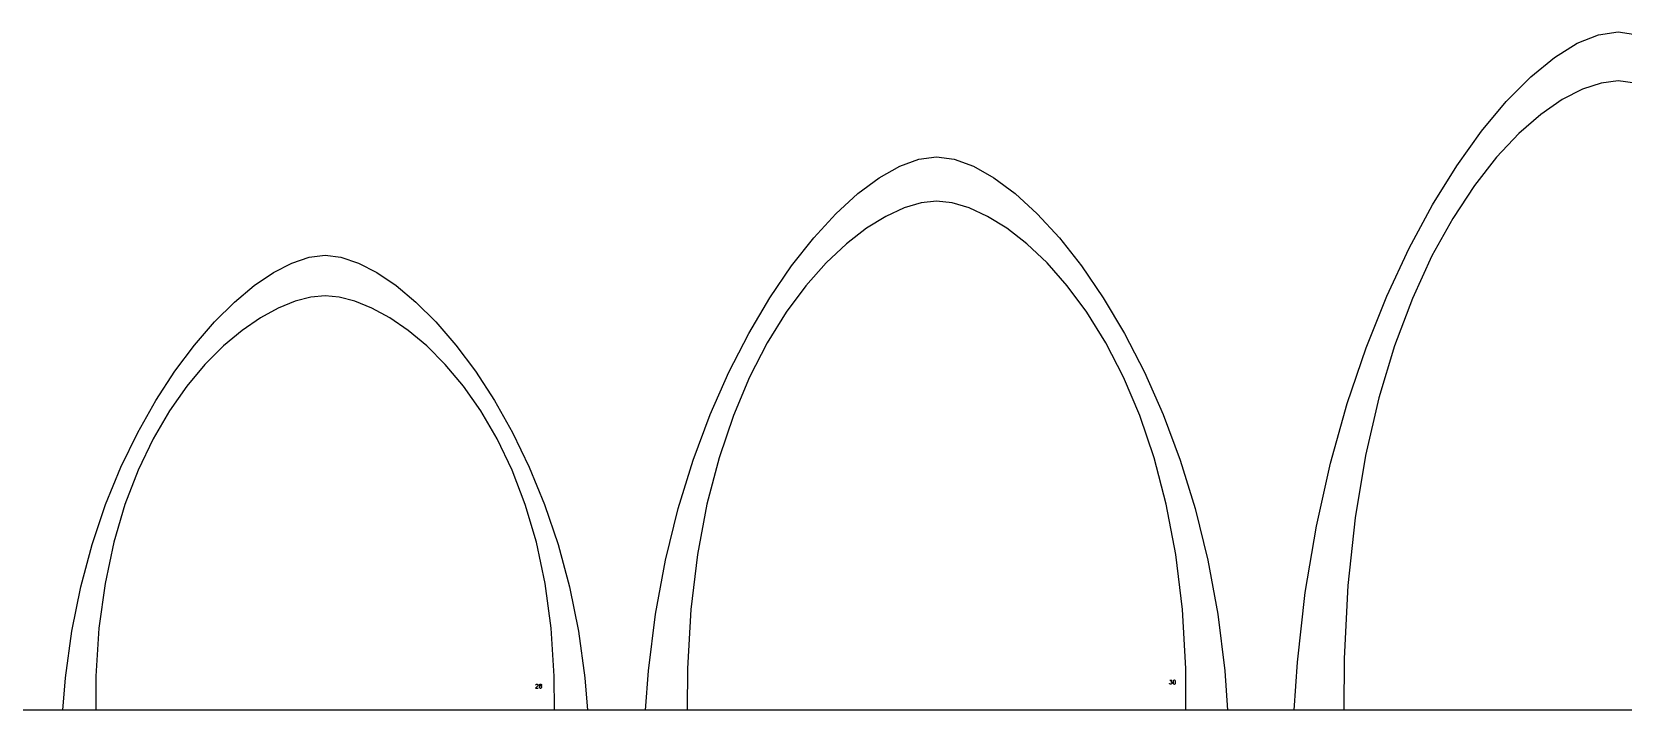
# Model space of a CAD drawing. Extents: x 57 to 189, y -88 to -29.
# Drawn here: x 112.12 to 133.29, y -37.95 to -28.92 of the extents above; entities that cross this region are included whole.
import ezdxf

# ---------------------------------------------------------------- set-up
doc = ezdxf.new("R2010")
doc.units = 0
doc.layers.get('0').update_dxf_attribs({"linetype": 'CONTINUOUS'})
doc.layers.add('ARCHES', color=18, linetype='CONTINUOUS')

msp = doc.modelspace()

# ---------------------------------------------------------------- linework, layer by layer
msp.add_lwpolyline([(139.436, -37.947), (59.016, -37.947)])
at = {"layer": 'ARCHES'}
for points in [[(133.446, -29.602), (133.221, -29.575), (132.996, -29.602), (132.746, -29.684), (132.477, -29.823), (132.193, -30.02), (131.901, -30.275), (131.604, -30.59), (131.309, -30.965), (131.021, -31.403), (130.744, -31.903), (130.485, -32.468), (130.247, -33.097), (130.038, -33.793), (129.86, -34.556), (129.721, -35.387), (129.625, -36.288), (129.577, -37.259), (129.574, -37.947), (129.563, -37.947), (129.54, -37.947), (129.506, -37.947), (129.464, -37.947), (129.415, -37.947), (129.361, -37.947), (129.303, -37.947), (129.244, -37.947), (129.184, -37.947), (129.127, -37.947), (129.072, -37.947), (129.023, -37.947), (128.981, -37.947), (128.948, -37.947), (128.924, -37.947), (128.913, -37.947), (128.955, -37.307), (129.059, -36.381), (129.207, -35.498), (129.395, -34.659), (129.617, -33.868), (129.868, -33.126), (130.145, -32.436), (130.441, -31.801), (130.753, -31.222), (131.075, -30.702), (131.403, -30.244), (131.732, -29.85), (132.057, -29.522), (132.373, -29.262), (132.675, -29.074), (132.96, -28.96), (133.221, -28.921), (133.482, -28.96)], [(118.826, -37.614), (118.826, -37.611), (118.829, -37.606), (118.831, -37.604), (118.836, -37.602), (118.846, -37.602), (118.85, -37.604), (118.853, -37.606), (118.855, -37.611), (118.855, -37.616), (118.853, -37.621), (118.848, -37.628), (118.824, -37.652), (118.858, -37.652)], [(127.257, -37.549), (127.283, -37.549), (127.269, -37.569), (127.276, -37.569), (127.281, -37.571), (127.283, -37.573), (127.286, -37.581), (127.286, -37.585), (127.283, -37.593), (127.279, -37.597), (127.271, -37.6), (127.264, -37.6), (127.257, -37.597), (127.255, -37.595), (127.252, -37.59)]]:
    msp.add_lwpolyline(points, dxfattribs=at)
for points in [[(124.156, -30.583), (124.391, -30.615), (124.646, -30.708), (124.918, -30.862), (125.202, -31.073), (125.494, -31.341), (125.789, -31.663), (126.084, -32.036), (126.373, -32.46), (126.653, -32.933), (126.919, -33.451), (127.168, -34.014), (127.394, -34.619), (127.593, -35.265), (127.761, -35.949), (127.895, -36.67), (127.988, -37.425), (128.026, -37.947), (128.017, -37.947), (127.997, -37.947), (127.969, -37.947), (127.934, -37.947), (127.893, -37.947), (127.847, -37.947), (127.799, -37.947), (127.749, -37.947), (127.7, -37.947), (127.651, -37.947), (127.606, -37.947), (127.565, -37.947), (127.53, -37.947), (127.501, -37.947), (127.482, -37.947), (127.472, -37.947), (127.469, -37.391), (127.425, -36.605), (127.338, -35.876), (127.211, -35.204), (127.049, -34.587), (126.859, -34.024), (126.643, -33.515), (126.407, -33.058), (126.155, -32.653), (125.893, -32.299), (125.625, -31.996), (125.356, -31.741), (125.09, -31.535), (124.832, -31.376), (124.588, -31.263), (124.361, -31.196), (124.156, -31.174), (123.951, -31.196), (123.724, -31.263), (123.48, -31.376), (123.222, -31.535), (122.956, -31.741), (122.687, -31.996), (122.419, -32.299), (122.157, -32.653), (121.905, -33.058), (121.669, -33.515), (121.454, -34.024), (121.263, -34.587), (121.101, -35.204), (120.975, -35.876), (120.887, -36.605), (120.843, -37.391), (120.84, -37.947), (120.83, -37.947), (120.811, -37.947), (120.783, -37.947), (120.747, -37.947), (120.706, -37.947), (120.661, -37.947), (120.613, -37.947), (120.563, -37.947), (120.513, -37.947), (120.465, -37.947), (120.42, -37.947), (120.379, -37.947), (120.343, -37.947), (120.315, -37.947), (120.296, -37.947), (120.286, -37.947), (120.324, -37.425), (120.418, -36.67), (120.551, -35.949), (120.719, -35.265), (120.919, -34.619), (121.144, -34.014), (121.393, -33.451), (121.659, -32.933), (121.939, -32.46), (122.228, -32.036), (122.523, -31.663), (122.818, -31.341), (123.11, -31.073), (123.394, -30.862), (123.666, -30.708), (123.921, -30.615)], [(116.024, -31.894), (116.235, -31.92), (116.466, -31.997), (116.711, -32.123), (116.967, -32.297), (117.23, -32.517), (117.496, -32.781), (117.761, -33.088), (118.022, -33.437), (118.275, -33.825), (118.515, -34.251), (118.738, -34.714), (118.942, -35.211), (119.122, -35.742), (119.273, -36.305), (119.394, -36.897), (119.478, -37.518), (119.512, -37.947), (119.505, -37.947), (119.489, -37.947), (119.467, -37.947), (119.439, -37.947), (119.407, -37.947), (119.371, -37.947), (119.333, -37.947), (119.293, -37.947), (119.254, -37.947), (119.216, -37.947), (119.18, -37.947), (119.148, -37.947), (119.12, -37.947), (119.098, -37.947), (119.082, -37.947), (119.075, -37.947), (119.072, -37.494), (119.032, -36.854), (118.951, -36.261), (118.834, -35.713), (118.686, -35.211), (118.51, -34.753), (118.312, -34.338), (118.095, -33.966), (117.863, -33.637), (117.622, -33.349), (117.375, -33.101), (117.128, -32.894), (116.883, -32.726), (116.646, -32.596), (116.421, -32.505), (116.212, -32.45), (116.024, -32.432), (115.836, -32.45), (115.627, -32.505), (115.401, -32.596), (115.164, -32.726), (114.92, -32.894), (114.672, -33.101), (114.425, -33.349), (114.184, -33.637), (113.953, -33.966), (113.736, -34.338), (113.537, -34.753), (113.362, -35.211), (113.213, -35.713), (113.097, -36.261), (113.016, -36.854), (112.975, -37.494), (112.973, -37.947), (112.965, -37.947), (112.95, -37.947), (112.927, -37.947), (112.9, -37.947), (112.867, -37.947), (112.831, -37.947), (112.793, -37.947), (112.754, -37.947), (112.715, -37.947), (112.677, -37.947), (112.641, -37.947), (112.608, -37.947), (112.581, -37.947), (112.558, -37.947), (112.543, -37.947), (112.536, -37.947), (112.57, -37.518), (112.654, -36.897), (112.774, -36.305), (112.926, -35.742), (113.105, -35.211), (113.309, -34.714), (113.533, -34.251), (113.773, -33.825), (114.025, -33.437), (114.286, -33.088), (114.552, -32.781), (114.818, -32.517), (115.081, -32.297), (115.337, -32.123), (115.582, -31.997), (115.812, -31.92)], [(118.884, -37.652), (118.894, -37.652), (118.901, -37.65), (118.903, -37.647), (118.906, -37.642), (118.906, -37.635), (118.903, -37.63), (118.899, -37.626), (118.891, -37.623), (118.882, -37.621), (118.877, -37.618), (118.874, -37.614), (118.874, -37.609), (118.877, -37.604), (118.884, -37.602), (118.894, -37.602), (118.901, -37.604), (118.903, -37.609), (118.903, -37.614), (118.901, -37.618), (118.896, -37.621), (118.887, -37.623), (118.879, -37.626), (118.874, -37.63), (118.872, -37.635), (118.872, -37.642), (118.874, -37.647), (118.877, -37.65)], [(127.32, -37.6), (127.327, -37.597), (127.332, -37.59), (127.334, -37.578), (127.334, -37.571), (127.332, -37.559), (127.327, -37.552), (127.32, -37.549), (127.315, -37.549), (127.307, -37.552), (127.303, -37.559), (127.3, -37.571), (127.3, -37.578), (127.303, -37.59), (127.307, -37.597), (127.315, -37.6)]]:
    msp.add_lwpolyline(points, close=True, dxfattribs=at)

doc.saveas('drawing.dxf')
